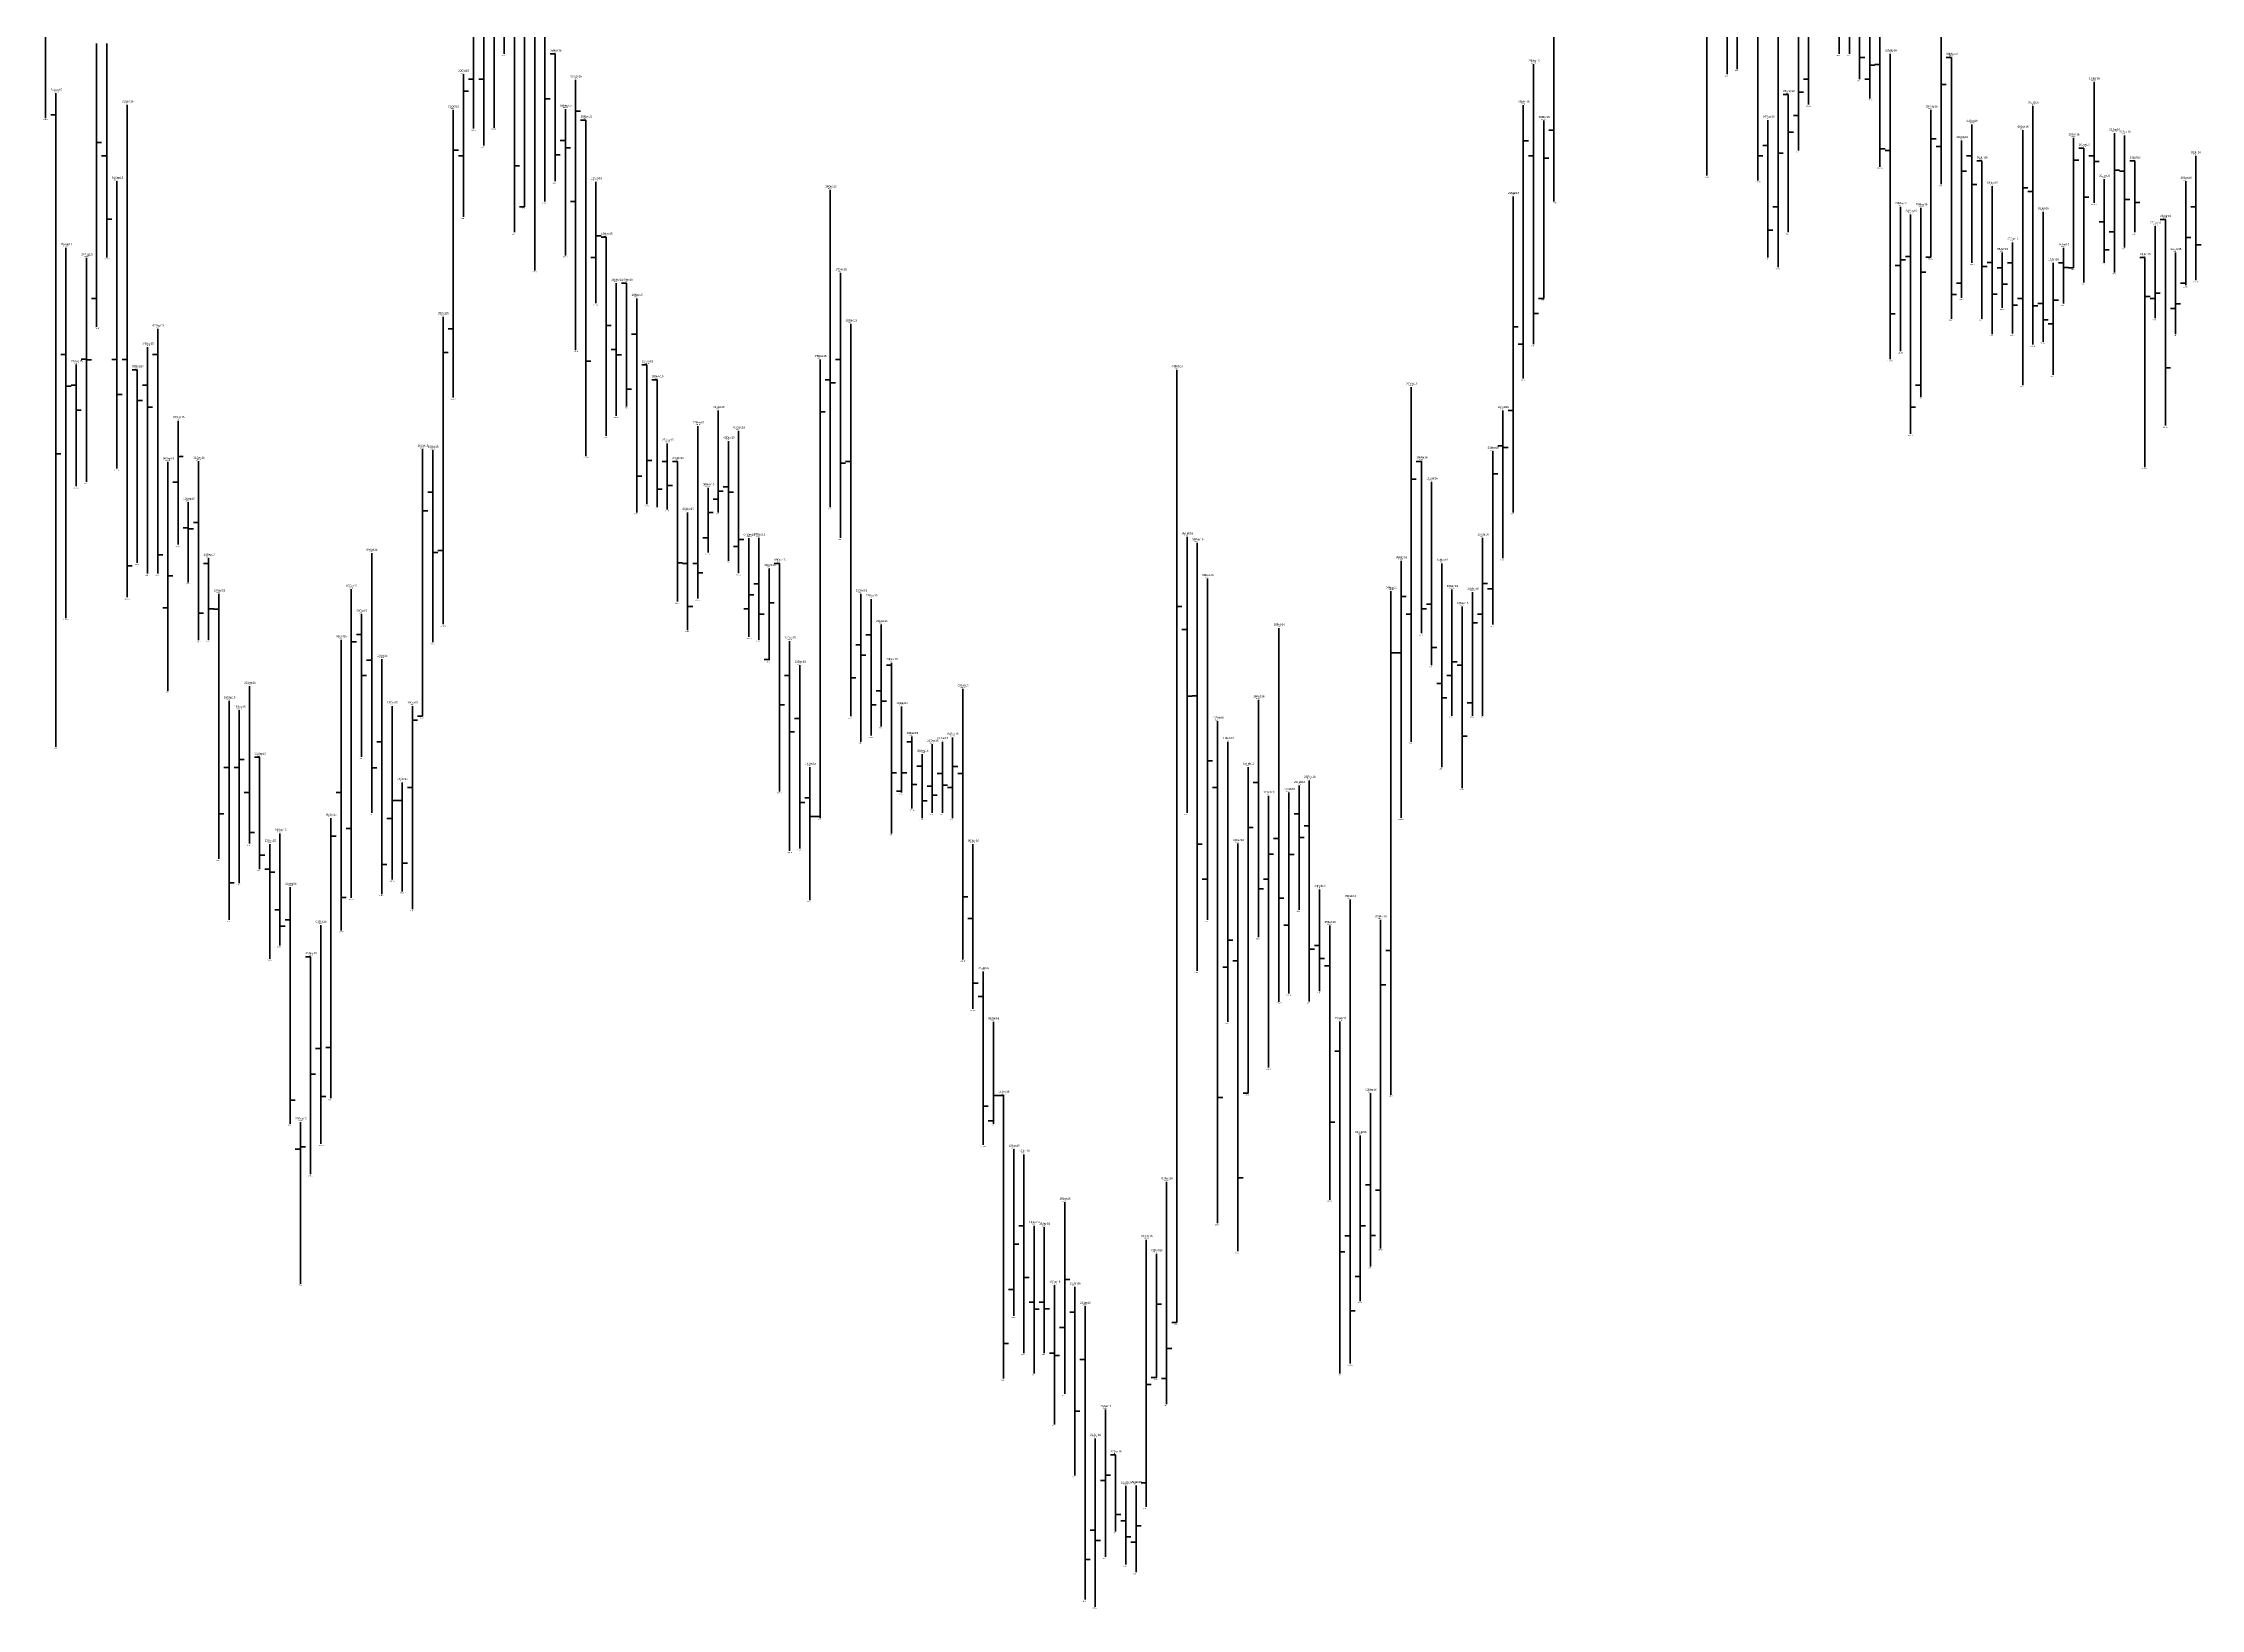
# Model space of a CAD drawing. Header units: inches. Extents: x 0 to 30000, y -20 to 2443.
# Drawn here: x 5128.8 to 5340.5, y 477.4 to 631 of the extents above; entities that cross this region are included whole.
import ezdxf

# ---------------------------------------------------------------- set-up
doc = ezdxf.new("R2010")
doc.units = ezdxf.units.IN
doc.header["$MEASUREMENT"] = 0
for name, color, linetype in [('DATE', 7, 'Continuous'), ('Graph', 7, 'Continuous'), ('Rate', 7, 'Continuous')]:
    doc.layers.add(name, color=color, linetype=linetype)
doc.styles.get("Standard").update_dxf_attribs({"font": 'arial.ttf'})

msp = doc.modelspace()

# ---------------------------------------------------------------- linework, layer by layer
at = {"layer": 'Graph', "color": 3, "lineweight": 35}
for p, q in [((5302, 660), (5302, 625.025)), ((5295, 655), (5295, 628.5)), ((5292, 651.5), (5292, 618.05)), ((5277, 648.4), (5277, 615.525)), ((5294, 647.45), (5294, 628)), ((5171, 644), (5171, 622.675)), ((5174, 645), (5174, 630)), ((5176, 644.25), (5176, 615)), ((5172, 639.85), (5172, 621)), ((5173, 641.225), (5173, 622.75)), ((5301, 635.975), (5301, 620.5)), ((5315, 636.925), (5315, 617.2)), ((5299, 634.925), (5299, 609.05)), ((5134, 631), (5134, 603.225)), ((5308, 632.45), (5308, 625.625)), ((5308, 628.9), (5308.5, 628.9)), ((5170, 628), (5170, 614)), ((5171, 627.5), (5170.5, 627.5)), ((5172, 627.5), (5171.5, 627.5)), ((5181, 627.45), (5181, 600.925)), ((5302, 627.5), (5301.5, 627.5)), ((5308, 627.5), (5307.5, 627.5)), ((5315, 626.975), (5315.5, 626.975)), ((5170, 626.325), (5170.5, 626.325)), ((5274, 624.95), (5274, 598.125)), ((5301, 626.225), (5301.5, 626.225)), ((5169, 624.5), (5169, 596.275)), ((5181, 624.375), (5181.5, 624.375)), ((5276, 623.45), (5276, 606)), ((5277, 622.5), (5276.5, 622.5)), ((5301, 623.95), (5300.5, 623.95)), ((5314, 624.5), (5314, 610.05)), ((5323, 622.5), (5323, 597.5)), ((5134, 621.3), (5134.5, 621.3)), ((5169, 620.55), (5169.5, 620.55)), ((5274, 621.45), (5274.5, 621.45)), ((5314, 621.65), (5314.5, 621.65)), ((5315, 620.9), (5314.5, 620.9)), ((5317, 621.5), (5317, 606.05)), ((5328, 621.75), (5328, 609)), ((5332, 622.225), (5332, 608.55)), ((5170, 620), (5169.5, 620)), ((5276, 619.775), (5276.5, 619.775)), ((5299, 620.25), (5299.5, 620.25)), ((5317, 618.5), (5317.5, 618.5)), ((5328, 619.55), (5328.5, 619.55)), ((5332, 618.575), (5332.5, 618.575)), ((5183, 617.45), (5183, 605.525)), ((5323, 616.85), (5323.5, 616.85)), ((5339, 617.5), (5339, 607.3)), ((5176, 615), (5175.5, 615)), ((5181, 615.5), (5180.5, 615.5)), ((5273, 616), (5273, 585)), ((5299, 615), (5298.5, 615)), ((5311, 615), (5311, 600.825)), ((5313, 614.875), (5313, 596.3)), ((5183, 612.15), (5183.5, 612.15)), ((5332, 612.525), (5331.5, 612.525)), ((5336, 613.075), (5336, 604.05)), ((5339, 611.975), (5339.5, 611.975)), ((5183, 610), (5182.5, 610)), ((5311, 609.8), (5311.5, 609.8)), ((5314, 610.05), (5313.5, 610.05)), ((5338, 610.5), (5338, 602.5)), ((5311, 609.225), (5310.5, 609.225)), ((5313, 608.575), (5313.5, 608.575)), ((5326, 609.5), (5326, 598.5)), ((5328, 609), (5327.5, 609)), ((5134, 606), (5133.5, 606)), ((5276, 606), (5275.5, 606)), ((5317, 607.5), (5316.5, 607.5)), ((5323, 606), (5322.5, 606)), ((5326, 605.825), (5326.5, 605.825)), ((5336, 606), (5335.5, 606)), ((5336, 606.5), (5336.5, 606.5)), ((5339, 607.5), (5338.5, 607.5)), ((5168, 604.2), (5168, 574.025)), ((5326, 603.5), (5325.5, 603.5)), ((5338, 605), (5337.5, 605)), ((5338, 605.475), (5338.5, 605.475)), ((5169, 603), (5168.5, 603)), ((5273, 603.225), (5273.5, 603.225)), ((5274, 601.5), (5273.5, 601.5)), ((5168, 600.7), (5168.5, 600.7)), ((5205, 600), (5205, 555)), ((5240, 599), (5240, 505.5)), ((5263, 597.3), (5263, 562.5)), ((5313, 597.5), (5312.5, 597.5)), ((5195, 595), (5195, 585)), ((5273, 595), (5272.5, 595)), ((5142, 594), (5142, 581.85)), ((5197, 593), (5197, 579.025)), ((5205, 594.875), (5205.5, 594.875)), ((5166, 591.2), (5166, 565)), ((5271, 591), (5271, 574)), ((5141, 589.95), (5141, 567.5)), ((5142, 590.475), (5142.5, 590.475)), ((5271, 588.8), (5271.5, 588.8)), ((5142, 587.975), (5141.5, 587.975)), ((5194, 587.4), (5194, 581.05)), ((5195, 587.075), (5195.5, 587.075)), ((5263, 588.275), (5263.5, 588.275)), ((5166, 585.15), (5166.5, 585.15)), ((5194, 585), (5194.5, 585)), ((5195, 586.3), (5194.5, 586.3)), ((5194, 582.5), (5193.5, 582.5)), ((5197, 582.325), (5197.5, 582.325)), ((5198, 582.475), (5198, 572.775)), ((5270, 582.5), (5270, 565.05)), ((5168, 581.25), (5167.5, 581.25)), ((5197, 581.65), (5196.5, 581.65)), ((5262, 580.25), (5262, 555.025)), ((5141, 578.775), (5141.5, 578.775)), ((5200, 579.5), (5200, 570.5)), ((5243, 578.5), (5243, 545)), ((5270, 578.025), (5270.5, 578.025)), ((5159, 577.45), (5159, 547.175)), ((5198, 576.9), (5198.5, 576.9)), ((5200, 576.125), (5200.5, 576.125)), ((5261, 577.275), (5261, 527.85)), ((5262, 576.75), (5262.5, 576.75)), ((5267, 577.425), (5267, 565.05)), ((5269, 577.175), (5269, 565.05)), ((5271, 577.5), (5270.5, 577.5)), ((5141, 575.625), (5140.5, 575.625)), ((5198, 575.525), (5197.5, 575.525)), ((5240, 575.775), (5240.5, 575.775)), ((5263, 575), (5262.5, 575)), ((5269, 574.175), (5269.5, 574.175)), ((5270, 575), (5269.5, 575)), ((5159, 572.3), (5159.5, 572.3)), ((5200, 570.55), (5199.5, 570.55)), ((5261, 571.225), (5261.5, 571.225)), ((5262, 571.225), (5261.5, 571.225)), ((5267, 570.35), (5267.5, 570.35)), ((5267, 569), (5266.5, 569)), ((5148, 565.575), (5148, 548.6)), ((5163, 566), (5163, 548.975)), ((5165, 566), (5165, 546.05)), ((5213, 565.95), (5213, 557.5)), ((5269, 566.3), (5268.5, 566.3)), ((5165, 564.6), (5165.5, 564.6)), ((5166, 565), (5165.5, 565)), ((5218, 562.925), (5218, 555)), ((5245, 562.5), (5245, 535)), ((5148, 559.975), (5147.5, 559.975)), ((5148, 560.75), (5148.5, 560.75)), ((5213, 559.45), (5213.5, 559.45)), ((5218, 560.075), (5218.5, 560.075)), ((5243, 560.625), (5243.5, 560.625)), ((5247, 560), (5247, 528)), ((5165, 558), (5164.5, 558)), ((5213, 557.65), (5212.5, 557.65)), ((5218, 558), (5217.5, 558)), ((5249, 557.2), (5249, 530.525)), ((5251, 557.5), (5251, 537.775)), ((5157, 555), (5157, 527.5)), ((5163, 554.975), (5162.5, 554.975)), ((5163, 556.725), (5163.5, 556.725)), ((5205, 555.15), (5204.5, 555.15)), ((5157, 553.225), (5157.5, 553.225)), ((5159, 553.975), (5158.5, 553.975)), ((5247, 554.075), (5247.5, 554.075)), ((5249, 551.475), (5249.5, 551.475)), ((5251, 551.425), (5251.5, 551.425)), ((5243, 549), (5242.5, 549)), ((5249, 549), (5248.5, 549)), ((5251, 544.5), (5250.5, 544.5)), ((5260, 545), (5260, 512.775)), ((5245, 543.025), (5245.5, 543.025)), ((5245, 540.375), (5244.5, 540.375)), ((5261, 542), (5260.5, 542)), ((5260, 538.65), (5260.5, 538.65)), ((5222, 535), (5222, 525)), ((5157, 532.5), (5156.5, 532.5)), ((5222, 527.775), (5222.5, 527.775)), ((5247, 528), (5246.5, 528)), ((5154, 525.175), (5154, 509.3)), ((5222, 525.275), (5221.5, 525.275)), ((5258, 523.85), (5258, 507.6)), ((5154, 522.5), (5153.5, 522.5)), ((5154, 522.725), (5154.5, 522.725)), ((5224, 522.5), (5224, 506.15)), ((5239, 519.3), (5239, 497.5)), ((5229, 517.3), (5229, 498.5)), ((5260, 518.5), (5259.5, 518.5)), ((5258, 515), (5258.5, 515)), ((5224, 513.175), (5224.5, 513.175)), ((5237, 513.625), (5237, 487.4)), ((5238, 512.25), (5238, 500.1)), ((5224, 508.725), (5223.5, 508.725)), ((5229, 509.725), (5229.5, 509.725)), ((5258, 510), (5257.5, 510)), ((5238, 507.3), (5238.5, 507.3)), ((5229, 505), (5228.5, 505)), ((5240, 505.5), (5239.5, 505.5)), ((5239, 502.95), (5239.5, 502.95)), ((5238, 500.1), (5237.5, 500.1)), ((5239, 500), (5238.5, 500)), ((5237, 499.4), (5237.5, 499.4)), ((5233, 496.95), (5233, 482.5)), ((5233, 490), (5232.5, 490)), ((5233, 490.525), (5233.5, 490.525)), ((5236, 489.5), (5236, 481)), ((5237, 489.75), (5236.5, 489.75)), ((5236, 485.55), (5236.5, 485.55)), ((5236, 483.95), (5235.5, 483.95))]:
    msp.add_line(p, q, dxfattribs=at)
at = {"layer": 'Graph', "color": 1, "lineweight": 35}
for p, q in [((5305, 656), (5305, 630)), ((5177, 647.75), (5177, 608.75)), ((5175, 642.175), (5175, 612.5)), ((5297, 641.55), (5297, 617.575)), ((5307, 640), (5307, 627.5)), ((5129, 639.225), (5129, 623.7)), ((5178, 637.4), (5178, 615.5)), ((5306, 638), (5306, 630)), ((5309, 634), (5309, 618.925)), ((5135, 631), (5135, 610.025)), ((5179, 630), (5178.5, 630)), ((5179, 630), (5179, 617.5)), ((5275, 628.975), (5275, 601.5)), ((5307, 629.625), (5307.5, 629.625)), ((5309, 628.95), (5308.5, 628.95)), ((5310, 630), (5310, 600.025)), ((5316, 629.65), (5315.5, 629.65)), ((5316, 629.65), (5316, 604)), ((5330, 627.25), (5330, 615.375)), ((5130, 626.125), (5130, 562)), ((5137, 625), (5137, 576.675)), ((5178, 625.6), (5178.5, 625.6)), ((5300, 626), (5299.5, 626)), ((5300, 626), (5300, 612.5)), ((5324, 624.9), (5324, 601.475)), ((5130, 624), (5129.5, 624)), ((5180, 624.575), (5180, 610.225)), ((5182, 623.5), (5181.5, 623.5)), ((5182, 623.5), (5182, 590.525)), ((5298, 623.5), (5298, 610)), ((5318, 623.075), (5318, 609.475)), ((5180, 621.5), (5179.5, 621.5)), ((5180, 620.775), (5180.5, 620.775)), ((5298, 621), (5297.5, 621)), ((5300, 622.325), (5300.5, 622.325)), ((5309, 620.675), (5309.5, 620.675)), ((5310, 620.5), (5309.5, 620.5)), ((5329, 620.75), (5328.5, 620.75)), ((5329, 620.75), (5329, 607.55)), ((5333, 622), (5333, 611)), ((5135, 620), (5134.5, 620)), ((5175, 619.025), (5175.5, 619.025)), ((5179, 620.075), (5179.5, 620.075)), ((5275, 620), (5274.5, 620)), ((5297, 620), (5297.5, 620)), ((5318, 620), (5317.5, 620)), ((5319, 619.5), (5318.5, 619.5)), ((5319, 619.5), (5319, 604)), ((5330, 620), (5329.5, 620)), ((5330, 619.425), (5330.5, 619.425)), ((5333, 618.5), (5332.5, 618.5)), ((5334, 619.5), (5333.5, 619.5)), ((5334, 619.5), (5334, 612.5)), ((5340, 620), (5340, 607.775)), ((5136, 617.5), (5136, 589.3)), ((5206, 616.65), (5206, 585.5)), ((5318, 617.175), (5318.5, 617.175)), ((5320, 617), (5320, 602.5)), ((5324, 616.5), (5323.5, 616.5)), ((5331, 617.7), (5331, 609.5)), ((5312, 614.25), (5312, 592.7)), ((5325, 614.5), (5325, 601.75)), ((5329, 615.95), (5329.5, 615.95)), ((5333, 615.7), (5333.5, 615.7)), ((5334, 615.4), (5334.5, 615.4)), ((5340, 615), (5339.5, 615)), ((5135, 613.775), (5135.5, 613.775)), ((5184, 612), (5183.5, 612)), ((5184, 612), (5184, 592.5)), ((5298, 612.7), (5298.5, 612.7)), ((5331, 613.5), (5330.5, 613.5)), ((5337, 613.75), (5336.5, 613.75)), ((5337, 613.75), (5337, 593.525)), ((5131, 610.975), (5131, 574.625)), ((5133, 609.975), (5133, 588)), ((5312, 610.125), (5311.5, 610.125)), ((5321, 610.5), (5321, 605.075)), ((5322, 611.5), (5322, 602.55)), ((5327, 610.95), (5327, 605.5)), ((5331, 610.75), (5331.5, 610.75)), ((5335, 610), (5334.5, 610)), ((5335, 610), (5335, 589.45)), ((5340, 611.25), (5340.5, 611.25)), ((5207, 608.5), (5207, 582.5)), ((5319, 609.125), (5319.5, 609.125)), ((5320, 609.525), (5319.5, 609.525)), ((5321, 609), (5320.5, 609)), ((5322, 609.5), (5321.5, 609.5)), ((5327, 609.5), (5326.5, 609.5)), ((5327, 609.025), (5327.5, 609.025)), ((5185, 607.5), (5185, 594.475)), ((5186, 607.5), (5185.5, 607.5)), ((5186, 607.5), (5186, 595.4)), ((5187, 606), (5187, 585)), ((5316, 606.375), (5316.5, 606.375)), ((5320, 606.4), (5320.5, 606.4)), ((5321, 607.4), (5321.5, 607.4)), ((5335, 606.175), (5335.5, 606.175)), ((5208, 603.5), (5208, 565)), ((5275, 604.525), (5275.5, 604.525)), ((5310, 604.5), (5310.5, 604.5)), ((5322, 605.35), (5322.5, 605.35)), ((5324, 605.275), (5324.5, 605.275)), ((5325, 605.5), (5324.5, 605.5)), ((5325, 603.9), (5325.5, 603.9)), ((5140, 603), (5140, 579)), ((5184, 603.325), (5184.5, 603.325)), ((5187, 602.5), (5186.5, 602.5)), ((5131, 600.5), (5130.5, 600.5)), ((5132, 599.5), (5132, 587.575)), ((5133, 600.05), (5132.5, 600.05)), ((5133, 599.975), (5133.5, 599.975)), ((5136, 600), (5135.5, 600)), ((5137, 600), (5136.5, 600)), ((5139, 601.225), (5139, 579)), ((5140, 600.5), (5139.5, 600.5)), ((5182, 599.825), (5182.5, 599.825)), ((5185, 601), (5184.5, 601)), ((5185, 600.45), (5185.5, 600.45)), ((5188, 599.475), (5187.5, 599.475)), ((5188, 599.475), (5188, 585.8)), ((5207, 600), (5206.5, 600)), ((5337, 599.175), (5337.5, 599.175)), ((5131, 597.375), (5131.5, 597.375)), ((5132, 597.5), (5131.5, 597.5)), ((5138, 599), (5137.5, 599)), ((5138, 599), (5138, 580.05)), ((5139, 597.5), (5138.5, 597.5)), ((5186, 597.1), (5186.5, 597.1)), ((5189, 598), (5188.5, 598)), ((5189, 598), (5189, 585.5)), ((5206, 598), (5205.5, 598)), ((5206, 597.7), (5206.5, 597.7)), ((5132, 595.025), (5132.5, 595.025)), ((5136, 596.575), (5136.5, 596.575)), ((5138, 595.975), (5138.5, 595.975)), ((5139, 595.325), (5139.5, 595.325)), ((5272, 595), (5272, 580.5)), ((5312, 595.325), (5312.5, 595.325)), ((5193, 593.475), (5193, 576.55)), ((5130, 590.75), (5130.5, 590.75)), ((5167, 591.1), (5167, 572.25)), ((5190, 591.775), (5190, 585.3)), ((5196, 592), (5196, 580.25)), ((5272, 591.525), (5271.5, 591.525)), ((5272, 591.375), (5272.5, 591.375)), ((5144, 590.025), (5144, 572.45)), ((5188, 590.1), (5188.5, 590.1)), ((5190, 590), (5189.5, 590)), ((5191, 590), (5190.5, 590)), ((5191, 590), (5191, 576.25)), ((5207, 589.825), (5207.5, 589.825)), ((5208, 590), (5207.5, 590)), ((5264, 590), (5263.5, 590)), ((5264, 590.05), (5264, 573.15)), ((5167, 587), (5166.5, 587)), ((5187, 588.55), (5187.5, 588.55)), ((5189, 587.275), (5189.5, 587.275)), ((5190, 587.625), (5190.5, 587.625)), ((5196, 587.5), (5195.5, 587.5)), ((5196, 587), (5196.5, 587)), ((5265, 588), (5265, 570)), ((5143, 586), (5143, 578.125)), ((5192, 585), (5192, 573.45)), ((5143, 583.5), (5142.5, 583.5)), ((5143, 583.375), (5143.5, 583.375)), ((5144, 584), (5143.5, 584)), ((5199, 582.5), (5199, 572.5)), ((5241, 582.6), (5241, 555.5)), ((5140, 580.825), (5140.5, 580.825)), ((5145, 580.5), (5145, 572.5)), ((5161, 581), (5161, 555.5)), ((5167, 581.075), (5167.5, 581.075)), ((5242, 582), (5242, 540)), ((5137, 579.75), (5137.5, 579.75)), ((5145, 580), (5144.5, 580)), ((5191, 580.05), (5191.5, 580.05)), ((5192, 580), (5191.5, 580)), ((5193, 580), (5192.5, 580)), ((5193, 579.075), (5193.5, 579.075)), ((5201, 580), (5200.5, 580)), ((5201, 580), (5201, 557.625)), ((5266, 580), (5266, 560)), ((5146, 577), (5146, 551)), ((5199, 578), (5198.5, 578)), ((5209, 577), (5209, 562.5)), ((5210, 576.5), (5210, 563.1)), ((5265, 576), (5264.5, 576)), ((5144, 575.1), (5144.5, 575.1)), ((5145, 575.55), (5145.5, 575.55)), ((5146, 575.5), (5145.5, 575.5)), ((5160, 575), (5160, 561)), ((5192, 575.75), (5192.5, 575.75)), ((5199, 575), (5199.5, 575)), ((5211, 574), (5211, 564)), ((5264, 575.55), (5264.5, 575.55)), ((5268, 575.75), (5268, 557.95)), ((5158, 572.5), (5158, 543.975)), ((5160, 573.025), (5159.5, 573.025)), ((5202, 572.375), (5202, 551.775)), ((5209, 572), (5208.5, 572)), ((5210, 573), (5209.5, 573)), ((5241, 573.5), (5240.5, 573.5)), ((5250, 573.65), (5250, 536.975)), ((5265, 571.725), (5265.5, 571.725)), ((5161, 570.5), (5160.5, 570.5)), ((5162, 570.6), (5162, 547.55)), ((5203, 570), (5203, 552)), ((5209, 571), (5209.5, 571)), ((5212, 570), (5211.5, 570)), ((5212, 570.25), (5212, 553.5)), ((5268, 570), (5267.5, 570)), ((5149, 567.95), (5149, 552.5)), ((5160, 569), (5160.5, 569)), ((5202, 569), (5201.5, 569)), ((5208, 568.775), (5208.5, 568.775)), ((5211, 567.5), (5210.5, 567.5)), ((5219, 567.675), (5219, 541.125)), ((5266, 568.2), (5265.5, 568.2)), ((5147, 566.5), (5147, 545)), ((5201, 566.125), (5201.5, 566.125)), ((5210, 566.125), (5210.5, 566.125)), ((5211, 566.475), (5211.5, 566.475)), ((5241, 566.95), (5241.5, 566.95)), ((5242, 567), (5241.5, 567)), ((5248, 566.6), (5248, 543.3)), ((5266, 566.8), (5266.5, 566.8)), ((5202, 563.475), (5202.5, 563.475)), ((5203, 564.775), (5202.5, 564.775)), ((5244, 564.5), (5244, 515.25)), ((5162, 562.5), (5161.5, 562.5)), ((5214, 562.5), (5213.5, 562.5)), ((5214, 563), (5214, 555.925)), ((5215, 561.275), (5215, 555)), ((5216, 562.25), (5216, 555.5)), ((5217, 562.5), (5217, 555.5)), ((5268, 563.05), (5268.5, 563.05)), ((5147, 559.975), (5146.5, 559.975)), ((5150, 560.975), (5149.5, 560.975)), ((5150, 560.975), (5150, 550)), ((5161, 559.925), (5161.5, 559.925)), ((5204, 560), (5204, 546.95)), ((5212, 559.45), (5212.5, 559.45)), ((5215, 560.1), (5214.5, 560.1)), ((5217, 559.375), (5216.5, 559.375)), ((5219, 559.375), (5218.5, 559.375)), ((5149, 557.5), (5148.5, 557.5)), ((5158, 557.5), (5157.5, 557.5)), ((5164, 558.5), (5164, 547.8)), ((5204, 557), (5203.5, 557)), ((5214, 558.3), (5214.5, 558.3)), ((5216, 558.125), (5215.5, 558.125)), ((5216, 557.25), (5216.5, 557.25)), ((5217, 558.225), (5217.5, 558.225)), ((5244, 558), (5243.5, 558)), ((5248, 558.5), (5247.5, 558.5)), ((5252, 558.2), (5252, 546)), ((5253, 558.7), (5253, 537)), ((5146, 555.425), (5146.5, 555.425)), ((5164, 556.725), (5163.5, 556.725)), ((5203, 556.525), (5203.5, 556.525)), ((5204, 555.15), (5204.5, 555.15)), ((5215, 556.7), (5215.5, 556.7)), ((5252, 555.425), (5251.5, 555.425)), ((5149, 553.6), (5149.5, 553.6)), ((5152, 553.5), (5152, 542.5)), ((5250, 553), (5249.5, 553)), ((5252, 553.1), (5252.5, 553.1)), ((5253, 554.225), (5252.5, 554.225)), ((5150, 551.375), (5150.5, 551.375)), ((5151, 552.45), (5151, 541.2)), ((5164, 550.575), (5164.5, 550.575)), ((5220, 552.45), (5220, 536.275)), ((5242, 552.425), (5242.5, 552.425)), ((5246, 552.5), (5246, 512.5)), ((5147, 548.65), (5147.5, 548.65)), ((5151, 550), (5150.5, 550)), ((5151, 549.7), (5151.5, 549.7)), ((5162, 550.45), (5162.5, 550.45)), ((5153, 548.225), (5153, 525)), ((5158, 547.2), (5158.5, 547.2)), ((5219, 547.275), (5219.5, 547.275)), ((5248, 548.05), (5248.5, 548.05)), ((5250, 547.15), (5250.5, 547.15)), ((5254, 548), (5254, 538)), ((5257, 547), (5257, 501.475)), ((5152, 546), (5151.5, 546)), ((5152, 544.4), (5152.5, 544.4)), ((5153, 545.025), (5152.5, 545.025)), ((5156, 544.5), (5156, 523.025)), ((5220, 545.15), (5219.5, 545.15)), ((5255, 544.45), (5255, 517.55)), ((5253, 542.15), (5253.5, 542.15)), ((5254, 542.5), (5253.5, 542.5)), ((5155, 541.4), (5154.5, 541.4)), ((5155, 541.4), (5155, 520.05)), ((5221, 539.95), (5221, 522.925)), ((5246, 541), (5245.5, 541)), ((5254, 541.225), (5254.5, 541.225)), ((5255, 540.5), (5254.5, 540.5)), ((5220, 538.8), (5220.5, 538.8)), ((5221, 537.5), (5220.5, 537.5)), ((5256, 535.025), (5256, 500.5)), ((5156, 532.4), (5155.5, 532.4)), ((5256, 532.125), (5255.5, 532.125)), ((5155, 529.875), (5155.5, 529.875)), ((5153, 527.325), (5153.5, 527.325)), ((5156, 527.675), (5156.5, 527.675)), ((5223, 527.775), (5222.5, 527.775)), ((5223, 527.8), (5223, 500)), ((5244, 527.575), (5244.5, 527.575)), ((5259, 528), (5259, 511)), ((5221, 526.725), (5221.5, 526.725)), ((5255, 525.175), (5255.5, 525.175)), ((5225, 522), (5225, 502.5)), ((5246, 519.7), (5246.5, 519.7)), ((5259, 519), (5258.5, 519)), ((5225, 515), (5224.5, 515)), ((5226, 515), (5226, 500.5)), ((5227, 514.85), (5227, 502.5)), ((5256, 512.45), (5256.5, 512.45)), ((5257, 514), (5256.5, 514)), ((5259, 514.025), (5259.5, 514.025)), ((5225, 509.925), (5225.5, 509.925)), ((5228, 509.15), (5228, 495.5)), ((5230, 509), (5230, 490.5)), ((5226, 507.5), (5225.5, 507.5)), ((5226, 506.8), (5226.5, 506.8)), ((5227, 507.5), (5226.5, 507.5)), ((5227, 506.825), (5227.5, 506.825)), ((5230, 506.5), (5229.5, 506.5)), ((5231, 507.1), (5231, 478.3)), ((5257, 506.65), (5257.5, 506.65)), ((5223, 503.425), (5223.5, 503.425)), ((5228, 502.5), (5227.5, 502.5)), ((5228, 502.25), (5228.5, 502.25)), ((5231, 501.875), (5230.5, 501.875)), ((5230, 496.8), (5230.5, 496.8)), ((5232, 494.125), (5232, 477.6)), ((5234, 492.5), (5233.5, 492.5)), ((5234, 492.5), (5234, 485)), ((5235, 489.475), (5235, 481.75)), ((5232, 485.125), (5231.5, 485.125)), ((5234, 486.65), (5234.5, 486.65)), ((5235, 486.025), (5234.5, 486.025)), ((5232, 484.1), (5232.5, 484.1)), ((5235, 484.475), (5235.5, 484.475)), ((5231, 482.25), (5231.5, 482.25))]:
    msp.add_line(p, q, dxfattribs=at)

# ---------------------------------------------------------------- texts
at = {"layer": 'DATE'}
for s, p in [('05Nov15', (5178.5, 630.25)), ('29Mar16', (5274.5, 629.225)), ('20May16', (5309.5, 630.25)), ('30May16', (5315.5, 629.9)), ('23Oct15', (5169.5, 628.25)), ('09Nov15', (5180.5, 627.7)), ('17Jun16', (5329.5, 627.5)), ('24Aug15', (5129.5, 626.375)), ('02Sep15', (5136.5, 625.25)), ('21Oct15', (5168.5, 624.75)), ('06Nov15', (5179.5, 624.825)), ('28Mar16', (5273.5, 625.2)), ('06May16', (5299.5, 626.25)), ('26May16', (5313.5, 624.75)), ('09Jun16', (5323.5, 625.15)), ('10Nov15', (5181.5, 623.75)), ('30Mar16', (5275.5, 623.7)), ('04May16', (5297.5, 623.75)), ('01Jun16', (5317.5, 623.325)), ('08Jun16', (5322.5, 622.75)), ('21Jun16', (5331.5, 622.475)), ('31May16', (5316.5, 621.75)), ('15Jun16', (5327.5, 622)), ('16Jun16', (5328.5, 621)), ('22Jun16', (5332.5, 622.25)), ('01Jul16', (5339.5, 620.25)), ('02Jun16', (5318.5, 619.75)), ('23Jun16', (5333.5, 619.75)), ('01Sep15', (5135.5, 617.75)), ('11Nov15', (5182.5, 617.7)), ('16Dec15', (5205.5, 616.9)), ('23Mar16', (5272.5, 616.25)), ('03Jun16', (5319.5, 617.25)), ('20Jun16', (5330.5, 617.95)), ('30Jun16', (5338.5, 617.75)), ('23May16', (5310.5, 615.25)), ('24May16', (5311.5, 614.5)), ('25May16', (5312.5, 615.125)), ('10Jun16', (5324.5, 614.75)), ('28Jun16', (5336.5, 614)), ('13Nov15', (5183.5, 612.25)), ('07Jun16', (5321.5, 611.75)), ('27Jun16', (5335.5, 613.325)), ('25Aug15', (5130.5, 611.225)), ('27Aug15', (5132.5, 610.225)), ('06Jun16', (5320.5, 610.75)), ('13Jun16', (5325.5, 609.75)), ('14Jun16', (5326.5, 611.2)), ('24Jun16', (5334.5, 610.25)), ('29Jun16', (5337.5, 610.75)), ('16Nov15', (5184.5, 607.75)), ('17Nov15', (5185.5, 607.75)), ('17Dec15', (5206.5, 608.75)), ('18Nov15', (5186.5, 606.25)), ('07Sep15', (5139.5, 603.25)), ('20Oct15', (5167.5, 604.45)), ('18Dec15', (5207.5, 603.75)), ('04Sep15', (5138.5, 601.475)), ('26Aug15', (5131.5, 599.75)), ('03Sep15', (5137.5, 599.25)), ('19Nov15', (5187.5, 599.725)), ('15Dec15', (5204.5, 600.25)), ('04Feb16', (5239.5, 599.25)), ('20Nov15', (5188.5, 598.25)), ('09Mar16', (5262.5, 597.55)), ('01Dec15', (5194.5, 595.25)), ('22Mar16', (5271.5, 595.25)), ('09Sep15', (5141.5, 594.25)), ('27Nov15', (5192.5, 593.725)), ('03Dec15', (5196.5, 593.25)), ('16Oct15', (5165.5, 591.45)), ('19Oct15', (5166.5, 591.35)), ('23Nov15', (5189.5, 592.025)), ('02Dec15', (5195.5, 592.25)), ('21Mar16', (5270.5, 591.25)), ('08Sep15', (5140.5, 590.2)), ('11Sep15', (5143.5, 590.275)), ('24Nov15', (5190.5, 590.25)), ('10Mar16', (5263.5, 590.3)), ('30Nov15', (5193.5, 587.65)), ('11Mar16', (5264.5, 588.25)), ('10Sep15', (5142.5, 586.25)), ('26Nov15', (5191.5, 585.25)), ('04Dec15', (5197.5, 582.725)), ('07Dec15', (5198.5, 582.75)), ('05Feb16', (5240.5, 582.85)), ('08Feb16', (5241.5, 582.25)), ('18Mar16', (5269.5, 582.75)), ('14Sep15', (5144.5, 580.75)), ('09Oct15', (5160.5, 581.25)), ('09Dec15', (5200.5, 580.25)), ('08Mar16', (5261.5, 580.5)), ('14Mar16', (5265.5, 580.25)), ('08Dec15', (5199.5, 579.75)), ('09Feb16', (5242.5, 578.75)), ('15Sep15', (5145.5, 577.25)), ('07Oct15', (5158.5, 577.7)), ('21Dec15', (5208.5, 577.25)), ('22Dec15', (5209.5, 576.75)), ('04Mar16', (5260.5, 577.525)), ('15Mar16', (5266.5, 577.675)), ('16Mar16', (5267.5, 576)), ('17Mar16', (5268.5, 577.425)), ('08Oct15', (5159.5, 575.25)), ('23Dec15', (5210.5, 574.25)), ('18Feb16', (5249.5, 573.9)), ('06Oct15', (5157.5, 572.75)), ('10Dec15', (5201.5, 572.625)), ('12Oct15', (5161.5, 570.85)), ('11Dec15', (5202.5, 570.25)), ('24Dec15', (5211.5, 570.5)), ('21Sep15', (5148.5, 568.2)), ('05Jan16', (5218.5, 567.925)), ('16Sep15', (5146.5, 566.75)), ('18Sep15', (5147.5, 565.825)), ('13Oct15', (5162.5, 566.25)), ('15Oct15', (5164.5, 566.25)), ('28Dec15', (5212.5, 566.2)), ('16Feb16', (5247.5, 566.85)), ('29Dec15', (5213.5, 563.25)), ('04Jan16', (5217.5, 563.175)), ('10Feb16', (5243.5, 564.75)), ('22Sep15', (5149.5, 561.225)), ('30Dec15', (5214.5, 561.525)), ('31Dec15', (5215.5, 562.5)), ('01Jan16', (5216.5, 562.75)), ('11Feb16', (5244.5, 562.75)), ('14Oct15', (5163.5, 558.75)), ('14Dec15', (5203.5, 560.25)), ('15Feb16', (5246.5, 560.25)), ('23Feb16', (5252.5, 558.95)), ('17Feb16', (5248.5, 557.45)), ('19Feb16', (5250.5, 557.75)), ('22Feb16', (5251.5, 558.45)), ('05Oct15', (5156.5, 555.25)), ('23Sep15', (5150.5, 552.7)), ('24Sep15', (5151.5, 553.75)), ('06Jan16', (5219.5, 552.7)), ('12Feb16', (5245.5, 552.75)), ('28Sep15', (5152.5, 548.475)), ('24Feb16', (5253.5, 548.25)), ('29Feb16', (5256.5, 547.25)), ('01Oct15', (5155.5, 544.75)), ('25Feb16', (5254.5, 544.7)), ('03Mar16', (5259.5, 545.25)), ('30Sep15', (5154.5, 541.65)), ('07Jan16', (5220.5, 540.2)), ('08Jan16', (5221.5, 535.25)), ('26Feb16', (5255.5, 535.275)), ('11Jan16', (5222.5, 528.05)), ('02Mar16', (5258.5, 528.25)), ('29Sep15', (5153.5, 525.425)), ('01Mar16', (5257.5, 524.1)), ('12Jan16', (5223.5, 522.75)), ('13Jan16', (5224.5, 522.25)), ('03Feb16', (5238.5, 519.55)), ('19Jan16', (5228.5, 517.55)), ('14Jan16', (5225.5, 515.25)), ('15Jan16', (5226.5, 515.1)), ('01Feb16', (5236.5, 513.875)), ('02Feb16', (5237.5, 512.5)), ('18Jan16', (5227.5, 509.4)), ('20Jan16', (5229.5, 509.25)), ('21Jan16', (5230.5, 507.35)), ('25Jan16', (5232.5, 497.2)), ('22Jan16', (5231.5, 494.375)), ('27Jan16', (5233.5, 492.75)), ('28Jan16', (5234.5, 489.725)), ('29Jan16', (5235.5, 489.75))]:
    msp.add_text(s, height=0.2, dxfattribs=at).set_placement(p)
at = {"layer": 'Rate'}
for s, p in [('1260', (5173.75, 629.8)), ('1260', (5178.75, 630.1)), ('1257.95', (5274.75, 629.075)), ('1260', (5304.75, 629.8)), ('1260', (5305.75, 629.8)), ('1260', (5309.75, 630.1)), ('1259.3', (5315.75, 629.75)), ('1256', (5169.75, 628.1)), ('1254.9', (5180.75, 627.55)), ('1256', (5293.75, 627.8)), ('1257', (5294.75, 628.3)), ('1255', (5306.75, 627.3)), ('1254.5', (5329.75, 627.35)), ('1252.25', (5129.75, 626.225)), ('1250', (5136.75, 625.1)), ('1249', (5168.75, 624.6)), ('1249.15', (5179.75, 624.675)), ('1249.9', (5273.75, 625.05)), ('1252', (5299.75, 626.1)), ('1250.05', (5301.75, 624.825)), ('1251.25', (5307.75, 625.425)), ('1249', (5313.75, 624.6)), ('1249.8', (5323.75, 625)), ('1247.4', (5128.75, 623.5)), ('1245.35', (5170.75, 622.475)), ('1245.5', (5172.75, 622.55)), ('1247', (5181.75, 623.6)), ('1246.9', (5275.75, 623.55)), ('1247', (5297.75, 623.6)), ('1246.15', (5317.75, 623.175)), ('1245', (5322.75, 622.6)), ('1242', (5171.75, 620.8)), ('1241', (5300.75, 620.3)), ('1243', (5316.75, 621.6)), ('1243.5', (5327.75, 621.85)), ('1241.5', (5328.75, 620.85)), ('1244.45', (5331.75, 622.325)), ('1244', (5332.75, 622.1)), ('1237.85', (5308.75, 618.725)), ('1239', (5318.75, 619.6)), ('1239', (5333.75, 619.6)), ('1240', (5339.75, 620.1)), ('1235', (5135.75, 617.6)), ('1235', (5178.75, 617.3)), ('1234.9', (5182.75, 617.55)), ('1233.3', (5205.75, 616.75)), ('1232', (5272.75, 616.1)), ('1236.1', (5291.75, 617.85)), ('1235.15', (5296.75, 617.375)), ('1234.4', (5314.75, 617)), ('1234', (5319.75, 617.1)), ('1235.4', (5330.75, 617.8)), ('1235', (5338.75, 617.6)), ('1230', (5175.75, 614.8)), ('1231', (5177.75, 615.3)), ('1231.05', (5276.75, 615.325)), ('1230', (5310.75, 615.1)), ('1228.5', (5311.75, 614.35)), ('1229.75', (5312.75, 614.975)), ('1229', (5324.75, 614.6)), ('1230.75', (5329.75, 615.175)), ('1228', (5169.75, 613.8)), ('1225', (5174.75, 612.3)), ('1224', (5183.75, 612.1)), ('1225', (5299.75, 612.3)), ('1225', (5333.75, 612.3)), ('1226.15', (5335.75, 613.175)), ('1227.5', (5336.75, 613.85)), ('1221.95', (5130.75, 611.075)), ('1219.95', (5132.75, 610.075)), ('1220.05', (5134.75, 609.825)), ('1220.45', (5179.75, 610.025)), ('1220', (5297.75, 609.8)), ('1220.1', (5313.75, 609.85)), ('1221', (5320.75, 610.6)), ('1223', (5321.75, 611.6)), ('1221.9', (5326.75, 611.05)), ('1222', (5332.75, 610.8)), ('1220', (5334.75, 610.1)), ('1221', (5337.75, 610.6)), ('1217.5', (5176.75, 608.55)), ('1215', (5184.75, 607.6)), ('1215', (5185.75, 607.6)), ('1217', (5206.75, 608.6)), ('1218.1', (5298.75, 608.85)), ('1218.95', (5317.75, 609.275)), ('1219', (5325.75, 609.6)), ('1218', (5327.75, 608.8)), ('1219', (5330.75, 609.3)), ('1217.1', (5331.75, 608.35)), ('1215.55', (5339.75, 607.575)), ('1212', (5186.75, 606.1)), ('1212', (5275.75, 605.8)), ('1212.1', (5316.75, 605.85)), ('1215.1', (5328.75, 607.35)), ('1214.6', (5338.75, 607.1)), ('1208.4', (5167.75, 604.3)), ('1211.05', (5182.75, 605.325)), ('1207', (5207.75, 603.6)), ('1208', (5315.75, 603.8)), ('1208', (5318.75, 603.8)), ('1210.15', (5320.75, 604.875)), ('1211', (5326.75, 605.3)), ('1208.1', (5335.75, 603.85)), ('1206.45', (5133.75, 603.025)), ('1202.45', (5138.75, 601.325)), ('1206', (5139.75, 603.1)), ('1203', (5274.75, 601.3)), ('1205', (5319.75, 602.3)), ('1205.1', (5321.75, 602.35)), ('1202.95', (5323.75, 601.275)), ('1203.5', (5324.75, 601.55)), ('1205', (5337.75, 602.3)), ('1199', (5131.75, 599.6)), ('1198', (5137.75, 599.1)), ('1201.85', (5180.75, 600.725)), ('1198.95', (5187.75, 599.575)), ('1200', (5204.75, 600.1)), ('1198', (5239.75, 599.1)), ('1200.05', (5309.75, 599.825)), ('1201.65', (5310.75, 600.625)), ('1196', (5188.75, 598.1)), ('1194.6', (5262.75, 597.4)), ('1196.25', (5273.75, 597.925)), ('1195', (5322.75, 597.3)), ('1197', (5325.75, 598.3)), ('1192.55', (5168.75, 596.075)), ('1190.8', (5185.75, 595.2)), ('1190', (5194.75, 595.1)), ('1190', (5271.75, 595.1)), ('1192.6', (5312.75, 596.1)), ('1188', (5141.75, 594.1)), ('1188.95', (5184.75, 594.275)), ('1186.95', (5192.75, 593.575)), ('1186', (5196.75, 593.1)), ('1187.05', (5336.75, 593.325)), ('1182.4', (5165.75, 591.3)), ('1182.2', (5166.75, 591.2)), ('1185', (5183.75, 592.3)), ('1183.55', (5189.75, 591.875)), ('1184', (5195.75, 592.1)), ('1182', (5270.75, 591.1)), ('1185.4', (5311.75, 592.5)), ('1178.6', (5135.75, 589.1)), ('1179.9', (5140.75, 590.05)), ('1180.05', (5143.75, 590.125)), ('1181.05', (5181.75, 590.325)), ('1180', (5190.75, 590.1)), ('1180.1', (5263.75, 590.15)), ('1178.9', (5334.75, 589.25)), ('1175.15', (5131.75, 587.375)), ('1176', (5132.75, 587.8)), ('1174.8', (5193.75, 587.5)), ('1176', (5264.75, 588.1)), ('1172', (5142.75, 586.1)), ('1170', (5186.75, 584.8)), ('1171.6', (5187.75, 585.6)), ('1171', (5188.75, 585.3)), ('1170.6', (5189.75, 585.1)), ('1170', (5191.75, 585.1)), ('1170', (5194.75, 584.8)), ('1171', (5205.75, 585.3)), ('1170', (5272.75, 584.8)), ('1164.95', (5197.75, 582.575)), ('1165', (5198.75, 582.6)), ('1165', (5206.75, 582.3)), ('1165.2', (5240.75, 582.7)), ('1165', (5269.75, 582.6)), ('1163.7', (5141.75, 581.65)), ('1161', (5144.75, 580.6)), ('1162', (5160.75, 581.1)), ('1162.1', (5193.75, 580.85)), ('1160.5', (5195.75, 580.05)), ('1160', (5200.75, 580.1)), ('1164', (5241.75, 582.1)), ('1160.5', (5261.75, 580.35)), ('1160', (5265.75, 580.1)), ('1161', (5271.75, 580.3)), ('1160.1', (5137.75, 579.85)), ('1158', (5138.75, 578.8)), ('1158', (5139.75, 578.8)), ('1156.25', (5142.75, 577.925)), ('1158.05', (5196.75, 578.825)), ('1159', (5199.75, 579.6)), ('1157', (5242.75, 578.6)), ('1153.35', (5136.75, 576.475)), ('1154', (5145.75, 577.1)), ('1154.9', (5158.75, 577.55)), ('1152.5', (5190.75, 576.05)), ('1153.1', (5192.75, 576.35)), ('1154', (5208.75, 577.1)), ('1153', (5209.75, 576.6)), ('1154.55', (5260.75, 577.375)), ('1154.85', (5266.75, 577.525)), ('1151.5', (5267.75, 575.85)), ('1154.35', (5268.75, 577.275)), ('1149.25', (5130.75, 574.425)), ('1150', (5159.75, 575.1)), ('1148.05', (5167.75, 573.825)), ('1148', (5210.75, 574.1)), ('1147.3', (5249.75, 573.75)), ('1148', (5270.75, 573.8)), ('1144.9', (5143.75, 572.25)), ('1145', (5144.75, 572.3)), ('1145', (5157.75, 572.6)), ('1144.5', (5166.75, 572.05)), ('1146.9', (5191.75, 573.25)), ('1145.55', (5197.75, 572.575)), ('1145', (5198.75, 572.3)), ('1144.75', (5201.75, 572.475)), ('1146.3', (5263.75, 572.95)), ('1141.2', (5161.75, 570.7)), ('1141', (5199.75, 570.3)), ('1140', (5202.75, 570.1)), ('1140.5', (5211.75, 570.35)), ('1140', (5264.75, 569.8)), ('1135.9', (5148.75, 568.05)), ('1135.35', (5218.75, 567.775)), ('1135', (5140.75, 567.3)), ('1133', (5146.75, 566.6)), ('1131.15', (5147.75, 565.675)), ('1132', (5162.75, 566.1)), ('1132', (5164.75, 566.1)), ('1131.9', (5212.75, 566.05)), ('1133.2', (5247.75, 566.7)), ('1130', (5165.75, 564.8)), ('1130', (5207.75, 564.8)), ('1128', (5210.75, 563.8)), ('1126', (5213.75, 563.1)), ('1129', (5243.75, 564.6)), ('1130.1', (5266.75, 564.85)), ('1130.1', (5268.75, 564.85)), ('1130.1', (5269.75, 564.85)), ('1124', (5129.75, 561.8)), ('1121.95', (5149.75, 561.075)), ('1125', (5208.75, 562.3)), ('1126.2', (5209.75, 562.9)), ('1122.55', (5214.75, 561.375)), ('1124.5', (5215.75, 562.35)), ('1125', (5216.75, 562.6)), ('1125.85', (5217.75, 563.025)), ('1125', (5244.75, 562.6)), ('1125', (5262.75, 562.3)), ('1122', (5159.75, 560.8)), ('1120', (5203.75, 560.1)), ('1120', (5246.75, 560.1)), ('1120', (5265.75, 559.8)), ('1117', (5163.75, 558.6)), ('1115.25', (5200.75, 557.425)), ('1115', (5212.75, 557.3)), ('1114.4', (5248.75, 557.3)), ('1115', (5250.75, 557.6)), ('1116.4', (5251.75, 558.3)), ('1117.4', (5252.75, 558.8)), ('1115.9', (5267.75, 557.75)), ('1110', (5156.75, 555.1)), ('1111', (5160.75, 555.3)), ('1110', (5204.75, 554.8)), ('1111.85', (5213.75, 555.725)), ('1110', (5214.75, 554.8)), ('1111', (5215.75, 555.3)), ('1111', (5216.75, 555.3)), ('1110', (5217.75, 554.8)), ('1111', (5240.75, 555.3)), ('1110.05', (5261.75, 554.825)), ('1104.9', (5150.75, 552.55)), ('1107', (5151.75, 553.6)), ('1107', (5211.75, 553.3)), ('1104.9', (5219.75, 552.55)), ('1105', (5245.75, 552.6)), ('1102', (5145.75, 550.8)), ('1105', (5148.75, 552.3)), ('1103.55', (5201.75, 551.575)), ('1104', (5202.75, 551.8)), ('1097.2', (5147.75, 548.4)), ('1100', (5149.75, 549.8)), ('1096.45', (5152.75, 548.325)), ('1097.95', (5162.75, 548.775)), ('1094.35', (5158.75, 546.975)), ('1095.1', (5161.75, 547.35)), ('1095.6', (5163.75, 547.6)), ('1093.9', (5203.75, 546.75)), ('1096', (5253.75, 548.1)), ('1094', (5256.75, 547.1)), ('1090', (5146.75, 544.8)), ('1089', (5155.75, 544.6)), ('1092.1', (5164.75, 545.85)), ('1090', (5242.75, 544.8)), ('1092', (5251.75, 545.8)), ('1088.9', (5254.75, 544.55)), ('1090', (5259.75, 545.1)), ('1085', (5151.75, 542.3)), ('1087.95', (5157.75, 543.775)), ('1086.6', (5247.75, 543.1)), ('1082.4', (5150.75, 541)), ('1082.8', (5154.75, 541.5)), ('1082.25', (5218.75, 540.925)), ('1079.9', (5220.75, 540.05)), ('1080', (5241.75, 539.8)), ('1076', (5253.75, 537.8)), ('1072.55', (5219.75, 536.075)), ('1073.95', (5249.75, 536.775)), ('1075.55', (5250.75, 537.575)), ('1074', (5252.75, 536.8)), ('1070', (5221.75, 535.1)), ('1070', (5244.75, 534.8)), ('1070.05', (5255.75, 535.125)), ('1061.05', (5248.75, 530.325)), ('1055', (5156.75, 527.3)), ('1055.6', (5222.75, 527.9)), ('1056', (5246.75, 527.8)), ('1056', (5258.75, 528.1)), ('1055.7', (5260.75, 527.65)), ('1050.35', (5153.75, 525.275)), ('1050', (5152.75, 524.8)), ('1050', (5221.75, 524.8)), ('1047.7', (5257.75, 523.95)), ('1046.05', (5155.75, 522.825)), ('1045.85', (5220.75, 522.725)), ('1045', (5223.75, 522.6)), ('1044', (5224.75, 522.1)), ('1040.1', (5154.75, 519.85)), ('1038.6', (5238.75, 519.4)), ('1034.6', (5228.75, 517.4)), ('1035.1', (5254.75, 517.35)), ('1030', (5225.75, 515.1)), ('1029.7', (5226.75, 514.95)), ('1030.5', (5243.75, 515.05)), ('1027.25', (5236.75, 513.725)), ('1024.5', (5237.75, 512.35)), ('1025', (5245.75, 512.3)), ('1025.55', (5259.75, 512.575)), ('1022', (5258.75, 510.8)), ('1018.6', (5153.75, 509.1)), ('1018.3', (5227.75, 509.25)), ('1018', (5229.75, 509.1)), ('1012.3', (5223.75, 505.95)), ('1014.2', (5230.75, 507.2)), ('1015.2', (5257.75, 507.4)), ('1011', (5239.75, 505.3)), ('1005', (5224.75, 502.3)), ('1005', (5226.75, 502.3)), ('1000', (5222.75, 499.8)), ('1001', (5225.75, 500.3)), ('1000.2', (5237.75, 499.9)), ('1001', (5255.75, 500.3)), ('1002.95', (5256.75, 501.275)), ('997', (5228.75, 498.3)), ('993.9', (5232.75, 497.05)), ('995', (5238.75, 497.3)), ('991', (5227.75, 495.3)), ('988.25', (5231.75, 494.225)), ('985', (5233.75, 492.6)), ('981', (5229.75, 490.3)), ('978.95', (5234.75, 489.575)), ('979', (5235.75, 489.6)), ('974.8', (5236.75, 487.2)), ('970', (5233.75, 484.8)), ('965', (5232.75, 482.3)), ('963.5', (5234.75, 481.55)), ('962', (5235.75, 480.8)), ('956.6', (5230.75, 478.1)), ('955.2', (5231.75, 477.4))]:
    msp.add_text(s, height=0.1, dxfattribs=at).set_placement(p)

doc.saveas('drawing.dxf')
